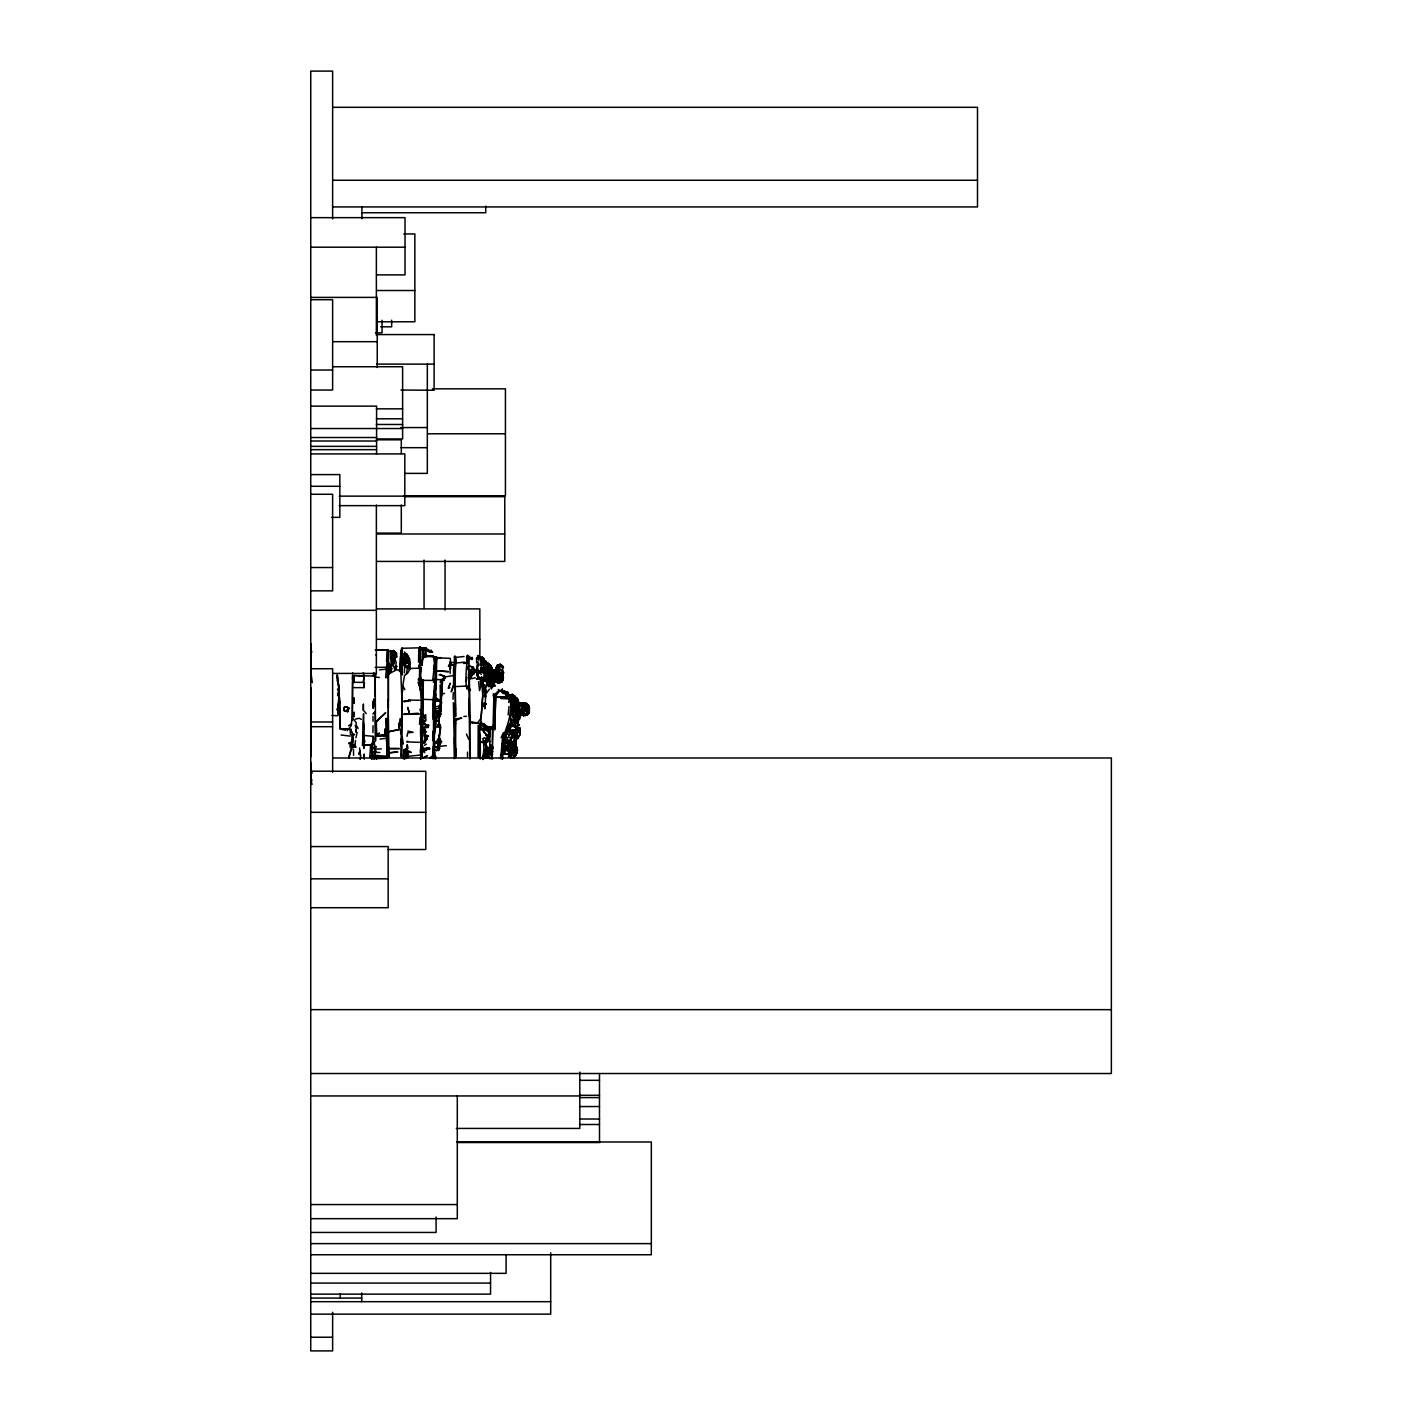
<?xml version="1.0" encoding="UTF-8"?>
<svg xmlns="http://www.w3.org/2000/svg" width="1422" height="1422" viewBox="0 0 1422 1422"><rect width="100%" height="100%" fill="white"/><g stroke="black" fill="none" stroke-linecap="round" stroke-linejoin="round"><path stroke-width="1.5" d="M310.867 741.466L310.938 743.546L310.725 717.95L310.814 747.688L310.938 742.231M310.903 650.565L310.867 646.192L310.796 650.903M310.903 719.799L310.885 703.623L310.903 738.285M390.357 651.667L391.388 650.672L390.89 670.046L388.49 675.397L388.366 701.757L388.082 649.587L388.402 650.458M401.484 657.568L401.679 648.059L400.666 663.043L402.088 668.5L403.297 661.07L401.911 661.514L402.462 674.952M423.241 680L422.21 679.663L421.73 702.859L422.032 756.877M469.882 758.993L469.9 722.643L480.281 723.3L479.516 725.824L484.458 724.722L485.826 725.718L485.098 727.353L483.871 727.14L485.826 725.718L484.422 725.06L484.529 726.589M488.581 728.882L493.772 729.326L493.914 694.985L492.279 755.562L492.101 744.204M500.544 690.168C518.337 696.051 508.525 723.336 503.512 735.547L503.37 742.337L508.169 741.786L507.263 737.858L508.649 736.969L509.698 728.331L511.849 730.961L514.64 729.859L509.254 731.175L514.302 732.063L511.973 732.597L511.618 734.57L515.102 735.547L515.617 733.148L512.062 731.832L513.769 730.855L512.862 730.09M310.849 742L310.885 723.585M310.885 719.692L310.903 714.004M351.27 741.235L351.661 747.048L352.016 734.019M375.195 706.894L375.212 699.784M375.23 696.833L375.212 675.841L375.532 740.471L372.457 745.732L371.693 759.064L370.946 756.451M434.314 739.387L434.99 712.475M454.596 757.766L453.334 702.628M513.857 696.176L512.844 694.647L512.844 695.962L511.742 695.305L512.844 694.647L512.844 695.962L510.125 695.518M337.174 681.085L337.21 675.29L338.738 688.195M352.585 672.659L352.389 720.03M363.552 721.878L363.836 748.576L363.552 713.684L362.486 745.501M375.87 751.42L374.946 749.11L376.172 746.603L372.955 747.581L375.87 751.42L374.999 753.607L376.528 758.637L386.873 758.193L386.393 718.377M392.045 668.287L390.303 673.104L395.014 670.58L396.845 666.1L395.387 670.046L399.884 669.815C399.955 665.46 399.902 655.951 400.791 656.804M419.597 668.5L419.294 685.457L420.361 690.274L419.846 672.339M434.261 756.557L434.279 755.135L435.665 758.957L436.021 757.215L434.261 756.557L436.021 757.215L434.083 758.53L434.385 708.316L436.039 677.796L432.644 680.427L422.121 680.32L421.339 681.422L420.148 685.031L421.196 700.673M434.457 734.463L435.754 726.695L439.647 727.015L440.002 725.824L438.971 744.968L438.083 744.079L437.958 747.154L434.35 746.603L437.034 747.368L439.167 745.946L438.989 742.124L434.848 743.546L434.332 745.626L434.297 750.532L438.687 750.425L439.096 745.288L439.647 748.239L438.243 748.132L439.7 748.683L436.661 747.688L438.687 750.425M455.502 659.097L455.538 662.812C450.845 666.634 456.462 684.142 451.218 691.803L452.978 686.328M514.853 730.41L519.937 728.117L515.955 728.988M310.903 702.201L310.725 687.75L310.831 708.103M387.371 757.428L388.082 699.891L389.024 756.771M401.911 756.664L402.302 688.515L404.541 675.503L407.918 672.766L410.194 668.5L409.732 658.884L404.363 651.88M421.321 700.122L420.521 731.939L421.481 757.215L421.996 752.718M421.001 665.443L422.174 665.229L423.134 652.538C419.561 637.678 420.485 667.949 419.632 671.468M435.967 678.454L436.483 656.591L436.394 659.204L435.772 657.248M455.378 703.837L455.218 675.948L453.654 680.214L455.253 687.43L455.644 716.528L455.378 703.837L455.164 713.026M482.609 696.727L480.796 722.98L481.809 722.216M525.216 715.764L528.877 713.346L528.611 706.236L526.655 705.579L526.495 703.286L519.581 703.072L518.177 704.708M527.509 714.875L527.526 713.346L527.509 714.875L525.02 714.111M372.92 732.597L373.062 725.718M386.98 662.385L385.646 677.69M400.666 668.624L401.982 701.65L400.755 756.451M400.826 651.116L402.444 648.059L401.911 661.514L408.647 660.199L404.257 655.169M422.174 665.229L422.636 647.828L432.661 651.987L429.924 651.454L429.408 652.431M422.227 731.281L423.027 688.301L422.121 685.031L423.116 683.164L422.227 758.299L427.027 755.9L422.227 758.299M441.122 700.015L441.478 679.663L443.895 678.347M512.88 704.157L512.649 702.735L510.658 710.396L510.462 725.38L514.266 724.829L516.559 722.874L518.23 714.448L517.804 709.08L514.48 707.338L515.208 703.499L512.169 701.313L512.08 694.327L510.96 695.518L512.862 694.54L517.146 698.469L515.439 701.437L518.39 703.286M526.975 712.813L527.704 713.791L529.251 712.92L529.34 707.552L528.006 705.472L525.856 704.921L521.074 707.125L523.971 709.311L522.07 713.577L526.442 714.875L528.291 713.453L528.682 710.396L521.536 708.209L523.243 707.996M310.796 718.928L310.831 727.904M311.08 734.676L311.009 741.022L311.062 725.824M432.999 719.265L432.946 699.677L434.901 689.617L434.741 681.422L433.301 682.293M438.136 714.111L436.59 714.768L438.776 715.533L439.114 713.684L437.763 717.399L435.008 707.232L436.412 679.449L441.531 679.876M438.918 719.692L438.883 723.531L440.216 724.829L439.185 726.144M441.709 695.856L441.762 690.168L440.998 711.498L438.687 720.136L440.091 710.609L438.687 720.136M454.702 662.705L454.542 656.36L454.471 662.385L451.485 662.599L450.756 664.465L454.471 665.78L451.201 665.016L450.419 661.177L450.116 673.53M455.538 662.812L455.093 685.031M466.487 657.675C468.016 660.235 464.123 679.698 467.056 689.172L467.411 686.008L455.662 686.559M480.654 667.86L482.947 669.158L485.151 668.073L482.947 672.553L480.636 669.389L480.654 667.86L482.396 669.709L480.636 664.234L481.614 661.728L485.08 661.283L490.963 666.1L492.812 670.26L492.172 673.424M483.462 706.343L483.498 703.392L486.306 703.837L484.28 704.814L484.849 708.76L485.986 691.359L486.075 692.781M310.778 736.543L310.76 730.304M356.335 729.326L356.104 732.277L356.193 722.536L352.283 717.95L352.585 681.849L353.829 676.161L353.794 682.844M388.97 650.352L388.384 659.204M399.884 669.815L401.271 672.766M493.292 696.176L493.327 693.776L494.554 693.989L493.949 695.625M482.698 657.906L484.671 662.048L482.413 657.906L478.876 656.36L483.818 659.204L485.258 663.256L488.155 663.256L489.879 669.922L495.069 670.811L494.696 678.578L497.558 681.085L501.948 680.64L503.459 677.37L502.926 680L499.94 681.085L499.389 677.156L498.269 676.161L496.669 677.156L495.407 678.898L496.136 681.422L499.282 683.164L501.842 681.956L502.961 679.663L502.09 681.529L498.731 682.613L498.358 681.636M503.299 676.925L502.322 673.655L503.317 674.739M436.412 679.449L436.661 657.782L436.874 659.097M455.004 670.473L455.182 673.424L455.182 666.314M436.945 743.102L438.491 742.231L440.767 727.46L438.438 721.452L438.776 715.533M498.304 681.956L498.678 680.64L494.98 680.427L495.567 677.37L491.639 671.682M352.514 679.556L352.585 675.734M364.281 759.188L364.121 754.033L364.121 756.664M370.502 758.086L370.538 755.793M388.597 661.728L390.552 669.922L388.437 668.944L388.455 654.404M421.445 667.86L420.628 675.29L421.73 681.191M407.705 757.535L407.616 756.344L420.503 755.029L421.179 732.49M455.644 708.867L454.649 708.974L454.453 716.19L455.787 757.766L455.715 748.683M501.362 678.898L502.766 676.605L500.295 678.134L501.717 679.556L499.709 680.214L499.051 678.454L495.585 679.343L495.567 677.37L492.083 675.841L492.332 672.233L490.608 672.553M515.866 745.946L517.377 749.234L516.239 751.527L517.377 749.234L515.475 748.79L517.039 747.048L511.831 746.497L515.866 745.946L517.519 750.212L509.325 751.954L511.12 751.296L509.289 752.398L510.871 756.006L509.236 755.242L508.685 748.79M401.235 745.732L401.377 738.836L400.791 743.759M498.464 689.617L499.389 691.145L495.834 695.749L494.625 729.984L495.763 693.438L498.909 690.488L498.375 689.51M514.32 736.969L513.786 734.676L518.817 731.939L516.382 734.25L513.715 733.592M403.101 662.812L402.053 664.785L403.261 665.229L407.279 663.256L405.661 662.936L404.648 664.892L404.399 672.766M428.946 747.919L422.21 749.11L423.987 750.105L429.817 748.79L428.946 747.919L424.2 751.083L424.556 752.611L422.263 746.266L422.192 743.208L424.858 742.782L425.16 737.414L428.449 736.098L425.551 734.907L424.307 735.992L427.009 736.205M432.288 758.53L433.301 746.266M474.024 670.917L476.601 672.339L477.703 675.734L477.454 664.465L476.174 671.237L478.361 675.397L475.072 670.811M509.983 752.078L509.236 754.478L510.285 754.14L510.871 756.006L509.983 752.078L516.613 752.611L516.879 751.083M339.254 701.65L340.036 728.562L351.092 729.433L340.036 728.562L339.965 719.799M407.616 756.344L407.367 750.318L404.186 753.5L404.417 759.295M408.647 660.199L408.861 665.336L409.98 662.705L408.647 660.199L401.857 658.777L404.363 658.226L404.755 655.489M491.941 683.822L493.843 683.164L493.576 680.427L489.932 676.925L491.852 676.268L492.599 678.134L490.963 678.898L490.412 681.636L493.523 683.378L491.532 684.906L493.523 683.378L490.714 681.636L489.826 677.476L490.661 681.085M492.261 742.231L492.421 730.961M310.849 739.938L310.885 727.353M385.042 733.912L384.775 728.988L384.687 736.205L383.638 735.014L375.426 736.436L376.546 735.672L376.386 722.109M393.965 656.04L396.151 662.385L395.76 667.202L394.712 666.314M432.803 740.578L432.892 731.281M434.439 758.299L434.19 753.927L434.154 756.22L434.279 755.135M480.263 759.064L480.369 735.334L479.143 728.331L480.085 724.171L482.271 723.958L484.458 724.722L485.098 727.353L487.159 727.14L485.524 728.437L484.458 724.722M488.759 740.044L488.653 731.175M354.949 682.293L363.463 682.4L364.085 675.397M400.169 663.594L399.866 671.575L399.173 670.917M475.428 677.796L471.606 678.685L469.331 675.948L470.291 722.643M490.981 686.666L491.017 685.244L495.176 685.564L491.568 686.986L495.176 685.564L491.194 684.266L493.523 683.378C489.808 686.719 491.301 685.315 494.483 684.906L491.461 686.666L494.483 684.906L490.821 681.298L490.466 678.898L493.167 681.298L499.282 683.164L499.193 682.062L502.09 681.529L502.659 679.112M375.23 683.164L375.23 673.761M403.333 758.637L405.128 755.686L403.741 750.318L406.479 750.212L404.186 753.5L404.168 749.661L406.585 748.576L407.296 744.844L407.972 748.47M418.743 665.123L418.672 668.18L410.194 668.5M455.822 658.119L455.929 661.941M469.829 755.793L469.758 757.873L468.656 655.826M493.221 678.792L490.945 680.32L493.541 684.906L491.461 686.666L491.532 684.906M337.583 695.305L338.578 691.59M483.018 661.621L485.08 661.283L481.703 662.936L483.836 666.651L482.911 667.86L483.836 666.651L485.026 668.393L482.947 669.158L483.836 670.26L485.151 668.073L486.431 682.062L490.501 680L489.115 681.636L489.488 684.142L486.999 685.137L487.479 682.951M508.365 695.411L512.987 694.985L511.44 696.176L508.365 695.411L510.889 696.94L512.116 712.031L513.466 714.111L518.23 714.448L514.977 716.635L515.493 718.501L511.76 720.136L504.49 740.471L504.97 743.866L505.308 741.36L508.169 741.786L504.668 737.627L504.49 740.471L503.192 741.129M515.937 746.603L516.15 739.493M482.271 723.958L479.925 725.718L480.992 723.958L483.818 723.638L482.876 726.251M529.34 708.974L524.131 710.502L526.14 709.631L526.211 707.996L525.962 705.045L524.06 703.179L520.452 703.286L520.274 706.023C523.26 703.428 531.348 706.521 528.22 710.289L529.446 710.733L527.722 711.267L529.197 711.16M332.624 772.342L332.624 668.731L310.743 668.731L310.778 682.062L311.027 673.21L312.307 682.613M479.338 737.307L479.605 757.322L479.107 733.041M388.81 673.975L388.793 669.158L393.539 664.572L393.539 660.857L390.517 658.439L393.539 664.572L391.708 663.47L390.961 667.967M470.167 657.568L471.624 659.097L471.997 657.248M363.712 743.422L363.517 744.524L364.032 741.235L364.014 746.603M468.976 698.593L469.278 716.635M483.995 751.74L483.587 742.124L484.44 744.844L484.209 743.102L480.547 741.68L485.4 743.102L485.649 744.844L485.577 758.406L482.022 757.766L482.84 759.508L483.729 750.105L483.995 751.74L486.057 750.976L492.759 746.497L489.683 745.946M528.824 705.916L528.326 707.001L528.824 705.916L526.495 703.286L527.011 707.445L528.166 706.894M406.088 758.53L405.661 752.505M407.296 744.844L407.296 749.003L403.741 750.318L405.75 750.212L408.541 754.371L407.901 752.291L409.323 751.296M423.418 680.107L422.921 694.096M511.707 700.228L510.658 710.396L512.418 708.547L511.049 706.894L511.138 709.525M347.11 730.641L351.216 725.718L351.821 719.479M440.731 706.467L441.549 702.521L440.411 700.779L440.127 684.906M478.645 657.568L477.65 655.595L477.756 658.99M514.266 724.829L516.559 722.874L511.76 720.136L515.191 720.687L513.84 719.372L515.173 718.163L512.471 716.741L512.009 714.235L512.116 712.031L513.857 711.924M310.831 697.829L310.903 696.282M354.185 744.63L354.078 747.048L355.767 746.923L354.185 744.63L354.078 747.048L355.767 746.923M392.188 653.409L391.512 652.645L393.912 655.933L392.188 653.196L392.312 654.511M407.225 667.629L407.705 665.887L407.225 667.629L405.039 667.202M455.111 670.704L455.715 663.043L464.514 662.172M401.857 649.694L401.911 661.514M425.391 733.148L424.698 729.646L425.978 731.939L423.596 733.148L422.992 727.673L428.644 725.167L422.867 724.296L425.551 719.692L424.343 716.421L425.498 714.875L425.836 721.007M453.014 699.251L453.316 692.567M477.703 675.734L480.227 678.898L480.743 686.222L479.552 690.594L478.574 681.636M507.832 695.091L507.956 692.461L504.241 690.932L503.779 693.669L502.588 692.247L506.641 693.012M439.807 713.453L439.398 717.079L440.909 714.235L439.754 711.924L439.398 717.079L441.158 707.658L440.358 705.365L439.825 707.765L441.158 707.658L440.358 705.365M310.849 647.294L310.814 643.562L310.76 648.379M438.403 713.133L436.607 712.155L438.296 711.498L436.145 711.16L438.723 711.267L439.167 712.689L437.763 717.399L436.59 714.768L438.136 715.657L435.079 717.079L434.35 722.536M526.549 713.577L528.931 711.391L528.735 706.787M386.535 661.283L386.98 651.667M501.611 754.033L501.948 759.064L502.57 742.782L502.304 753.162M513.733 721.985L515.137 719.372L513.733 721.985L511.156 723.3M420.414 752.185L420.592 748.79M425.285 718.821L425.498 714.875L422.725 717.186L423.045 713.791M497.576 674.846L496.633 677.69L497.558 681.085M523.811 711.053L518.763 711.711L518.443 713.453L523.278 712.475L523.936 706.894L525.927 705.916L527.064 706.343L526.14 709.631M398.978 729.539L399.351 722.98L398.978 729.539L388.739 731.726L398.978 729.539L400.062 718.608L401.075 726.144M409.287 662.048L409.483 664.021L409.287 662.048L410.051 662.705L408.221 663.701M419.863 662.936L419.881 646.85L420.61 671.344M499.922 666.758L500.384 664.358L499.193 666.207L497.291 665.229L497.007 667.629L499.158 667.416M418.53 662.279L418.815 647.828L402.693 648.272M422.21 660.963L422.032 664.127L420.343 660.306M502.535 691.483L502.322 689.172L501.415 691.359M488.919 728.668L485.72 726.375L489.861 726.909L488.919 728.668L486.839 728.775L485.72 726.909L485.56 728.775L490.643 729.326L488.777 732.49L489.932 732.828M509.947 696.407L511.884 695.518L513.004 697.704L515.973 698.593C514.053 702.379 518.497 698.771 516.63 700.548L518.87 702.859L516.577 700.335L518.017 700.993L517.324 704.157L519.545 705.152L516.844 703.072L518.017 700.993L516.844 703.072M508.152 714.875L509.023 706.467M400.808 658.119L400.595 653.196M420.948 756.006L420.734 759.295L420.503 757.215M484.938 679.769C483.622 682.702 486.342 679.823 484.635 677.796L484.493 673.424L482.68 686.773L485.702 696.727M490.377 678.347C493.416 679.272 492.208 674.046 489.755 677.37M476.601 672.339L477.792 671.344L469.971 673.761L469.811 676.054L468.069 675.077M515.724 742.657L515.902 739.938M338.703 686.666L338.329 690.932M517.786 701.864L517.021 705.916L518.248 703.179L517.608 704.494L516.31 703.623M419.454 724.296L420.059 717.186M433.657 695.305L434.492 684.906M435.576 721.558L436.607 716.19M500.544 758.637L502.944 735.014L502.57 740.809L503.512 735.547L502.553 737.2M424.698 729.646L424.307 735.992L428.449 736.098L425.711 737.52M433.692 698.593L435.008 698.255L435.665 700.548L435.008 698.255L433.87 699.571L433.443 707.445L434.581 712.582M440.233 682.613L440.891 679.449M513.218 712.689L515.528 711.711L511.689 704.601L513.769 707.232L516.222 707.232L514.497 710.182L511.262 711.498L512.009 714.235M514.106 755.793L516.115 755.029L517.519 750.212M352.141 744.968L353.012 736.649L352.212 747.812L348.781 756.664M487.071 685.457L489.257 683.929L487.995 683.484L488.457 686.008M388.455 707.765L388.348 702.521M482.2 658.119L482.271 657.124L481.134 657.782L483.729 658.333L482.431 660.092L485.684 660.75L485.773 662.492L482.271 657.124M501.184 665.336L503.53 667.629L502.553 665.656L499.655 664.572L496.154 667.967L495.194 671.237L497.291 674.739L492.545 674.632L491.088 678.347L494.358 676.925M338.667 704.388L337.263 709.187L338.667 713.791C336.179 703.854 341.742 692.798 337.832 682.507M371.693 759.064L373.026 754.371L374.093 755.349L373.755 759.064M441.247 697.384L441.389 690.825M454.347 680.534L454.045 672.997M506.339 754.371L504.703 754.033L508.045 753.82L506.339 754.371L504.792 753.056L503.69 754.371L505.183 750.656L509.165 750.656L506.854 748.683L510.178 745.946L506.747 749.11M512.649 696.282L512.08 694.327L512.791 695.749L508.649 695.962M500.668 757.322L500.651 754.798M468.442 670.58L468.691 656.804M471.873 658.99L471.962 657.906L471.908 659.648M517.626 705.472L519.99 705.916L516.701 708.654L519.492 709.418L517.324 709.738M379.425 677.476L375.248 677.156L375.55 673.797M404.577 759.064L405.128 755.686M467.234 663.256L467.536 655.062L466.576 656.911M481.951 664.572L481.703 662.936L482.076 665.336M487.142 665.656L487.319 663.701L491.105 666.1L484.618 661.283M528.113 707.125L528.291 713.453L526.176 713.133M468.78 713.791L469.171 709.525M454.365 683.271L453.974 686.453M488.937 675.61L488.795 677.263L490.43 677.156L487.942 678.578M489.932 749.892L492.616 749.11L492.776 747.368L489.755 748.132M515.439 745.626L515.706 739.085M363.89 687.644L364.387 682.613L363.89 687.644L354.025 687.644M370.84 752.505L373.808 738.391L372.955 736.312L365.063 735.547M438.58 735.227L440.411 741.36L439.594 746.39L446.366 745.626M504.508 691.803L503.281 692.461L504.846 692.567L504.241 690.932M484.689 663.15L485.453 660.963L481.4 658.67M490.572 745.501L490.857 748.47L488.706 749.767L485.72 749.234M394.161 657.568L395.369 661.283M392.419 653.747L392.294 654.831L394.587 653.853L395.316 657.355L394.587 653.853M500.508 664.892L497.291 665.229L496.154 667.967L497.7 669.282M505.094 750.105L505.219 749.003L507.583 750.532L504.401 749.767L503.637 750.763L502.553 749.341L503.37 742.337L507.263 739.707M344 708.974L344.48 707.232L346.541 706.787L348.977 708.103L347.768 711.711L343.697 710.396L344.48 707.232M466.789 669.602L467.127 666.651M419.881 646.85L420.574 648.379L422.992 648.61M486.999 671.895L489.506 674.846L489.239 680.427L488.706 681.298L486.022 679.876M491.888 683.164L492.225 684.142L489.506 682.062L491.888 683.164L490.732 684.586L488.297 680.534M394.321 659.435L394.338 663.256L393.539 655.595L392.045 654.067L393.539 655.595M435.345 698.593L435.896 694.096M514.32 726.375L515.582 727.246L517.608 726.038L519.19 716.635L518.088 719.585M373.879 698.806L373.168 708.423L372.848 701.206M491.425 683.271L492.936 683.164L492.919 681.085L497.433 682.613L498.678 680.64L494.98 680.427M500.526 665.656L502.393 667.078L502.873 671.895L501.237 673.655L499.353 673.424L499.957 667.86L498.749 665.443L499.709 664.785L496.402 667.522L493.825 675.61L490.235 676.268L490.483 677.921L492.634 675.397M515.475 712.475L517.804 709.08M426.973 749.11L427.133 747.919L424.254 749.892L422.263 746.266M527.189 705.365L527.331 704.157L529.482 708.654L529.162 709.845L527.722 708.867L529.322 707.889L527.722 708.867L529.251 709.525M516.062 720.136L517.857 720.563L518.07 711.391L515.368 704.921L516.133 701.437L512.613 699.126L512.738 695.091L513.555 696.176M511.493 757.642L513.982 757.766L513.964 755.242L516.115 755.029L516.399 752.842M435.754 726.695L436.892 715.977M487.39 672.446L492.581 674.739L489.719 675.077L492.545 674.632L492.172 677.37L489.772 675.077L490.821 673.868L488.99 671.682L487.995 672.446M363.463 682.4L363.908 676.161L354.025 675.503L373.435 676.054L373.897 672.659M386.802 743.102L387.015 736.543M499.709 664.785L496.402 667.078L496.545 671.682L495.869 669.709L494.625 673.655L493.061 673.761L500.188 674.312L502.961 672.108L502.268 670.046L495.94 670.26C492.119 674.579 499.158 676.641 502.535 675.29L503.157 674.526L499.158 676.819L495.478 672.997L493.523 672.339L492.616 673.975M472.46 675.077L472.851 672.553L468.478 673.21L470.735 673.53L469.811 676.054L472.46 675.077L473.882 672.553L477.792 671.344L476.174 671.237L477.828 669.158L477.028 670.26L472.566 668.944L473.437 666.971L473.028 670.26L473.348 668.393M484.564 703.072L484.28 704.814M468.531 690.594L469.189 685.902M369.862 756.557L370.609 745.288L373.204 741.36L372.955 736.312M518.532 713.346L518.763 711.711M424.503 728.011L428.324 727.353L428.644 725.167M407.705 665.887L406.443 674.188M478.396 657.568L478.485 655.489M514.302 735.441L515.795 736.649L513.857 742.337L509.983 740.915L507.263 741.893L506.659 742.995L508.258 744.524L506.783 741.022M470.024 659.328L470.433 657.248M497.362 666.207L495.94 670.473L498.749 665.443L496.402 667.078M432.644 680.427L435.576 656.591M505.077 742.782L505.308 741.36M516.968 713.684L519.777 710.609L519.083 708.103L515.297 707.001L519.954 710.84L517.164 712.475L519.403 713.133L520.185 715.426L516.364 716.955M450.65 668.393L450.419 662.705L451.485 662.599L450.845 663.807M486.875 734.57L490.003 735.778L486.786 737.414L485.649 744.844M486.431 682.062L486.751 680.765L490.501 680L488.084 679.218L490.59 679.005L489.506 677.921L490.786 674.632L486.466 673.424L484.191 671.237L482.947 672.553L478.947 670.811L479.818 672.766L478.005 672.659L480.476 671.575L485.044 673.655L485.293 670.58L486.733 672.339M518.355 704.601L516.31 708.103L514.96 707.125L516.044 706.894L515.831 704.494L513.644 702.966L512.613 699.464L514.888 699.784L515.546 703.499L518.355 704.601L515.546 703.499L516.968 703.179L516.701 698.7L513.769 698.593L511.653 695.749L513.164 696.94L512.88 699.677L514.284 700.548L512.613 698.042L512.489 694.54M487.995 683.484L489.044 686.879M510.711 731.281L511.689 733.254L510.178 734.356L511.618 734.57L510.711 731.281L510.178 734.356L508.774 735.014M422.441 649.374L423.792 650.565L426.298 649.036L425.054 654.067L422.316 653.853L424.538 654.298L424.911 656.484L422.298 656.253M444.553 693.332L441.922 694.203L442.473 680.765L444.215 680.107L444.784 676.925L453.849 675.503M485.702 668.624L488.901 667.309L491.319 669.922L492.225 674.526L489.755 675.29M491.017 685.244L489.63 684.035M511.511 749.998L511.707 748.896L513.111 749.341L511.511 749.998L509.129 746.39M433.888 680.64L434.119 679.343M485.417 669.389L489.932 672.446L488.102 674.188L490.786 674.632L488.066 678.578L491.39 674.739L485.329 669.051L486.342 669.922M440.002 725.824L439.647 727.015M523.42 714.662L523.936 713.577L523.723 716.297L522.603 713.453L524.131 714.768L524.025 711.16M504.97 745.075L505.61 747.261L503.637 750.763L507.458 748.576L505.183 747.812L507.618 749.447L502.553 749.341L505.023 745.501M479.907 665.229L480.209 663.701M421.907 712.582L421.747 707.338M442.473 680.765L444.499 675.948L439.185 674.846M420.148 685.031L421.072 680.534M407.012 736.312L407.741 732.828L413.144 732.277L407.83 731.068M407.705 752.291L407.332 754.14L408.256 750.976L411.314 752.398L405.714 751.954L406.479 750.212M433.319 758.53L433.621 705.045M466.114 681.422L466.985 677.263M507.921 724.616L507.067 730.41L503.655 737.965L504.49 740.471M449.708 669.282L450.276 663.701L448.428 666.438L450.419 662.705M511.973 732.597L513.769 730.855M480.547 659.435L482.662 661.834L480.547 659.435L483.356 661.07L483.604 659.097L483.64 660.857M488.706 681.298L488.066 678.134M516.648 708.974L515.937 704.921L513.52 705.365L516.133 701.437L514.444 701.437M515.831 722.216L516.222 720.456L516.559 722.874M516.684 727.673L519.634 728.668L520.043 734.676L518.515 735.992L514.728 735.441M517.679 738.729L520.043 734.676L519.368 731.832M375.248 677.156L375.817 674.632M487.479 727.513L493.452 727.353L493.541 724.829M349.012 757.873L350.914 748.79M508.685 702.415L509.556 698.593L510.853 698.806M357.171 732.49L355.909 737.734M487.177 749.998L486.768 748.47L492.136 746.266M508.525 741.022L515.102 735.547L514.444 733.361L516.204 731.281L514.444 733.361M497.38 669.602L492.812 670.26L490.892 666.207L492.83 673.53L491.283 673.975L493.007 674.739L489.364 676.499L488.457 678.454L488.759 675.948L488.599 679.218L489.132 677.032L485.577 677.37L486.875 678.241L489.097 677.032L489.63 678.454L488.084 677.921L489.132 677.032M501.699 757.215L502.197 755.135M476.548 660.199L476.654 663.043M422.974 719.479L425.338 724.953L428.324 727.353M509.236 755.242L509.84 751.527L508.561 751.847L508.667 757.322L510.178 755.9L509.307 754.033M390.659 657.462L391.885 656.484L393.539 660.857L394.178 656.253M492.776 747.368L490.039 747.154L490.945 746.266L489.826 745.075L489.915 730.855L491.603 728.775M374.288 752.078L375.07 749.892L374.715 753.927L375.106 752.398L379.852 752.505M493.061 728.437L493.736 725.824M514.497 710.182L514.675 707.001L512.311 706.13M440.553 706.467L440.607 703.837M483 725.38L484.031 728.331L485.88 727.353L487.799 728.668L487.284 730.748L487.231 727.797L488.261 728.668L488.35 730.304L486.466 729.859M469.829 723.958L469.9 722.643M427.524 650.352L430.866 650.796L430.51 652.094L428.218 650.903L427.738 649.036L428.449 650.796M491.461 686.666L491.923 684.906L493.541 684.906M439.167 712.689L436.607 712.155L439.576 711.053L440.411 700.779L435.914 697.829L438.971 700.993L440.411 700.779M438.971 744.968L437.176 740.915L437.674 739.049L438.42 741.235L441.513 741.786L439.54 744.204M480.227 678.898L481.507 677.156L482.68 678.578L483.018 684.266L485.755 691.696L485.311 685.457M454.613 743.973L455.52 718.928L461.688 717.95L455.769 720.35L455.538 755.686L454.649 752.842M434.901 747.261L434.261 749.554L436.554 750.532M485.542 742.124C484.618 738.409 493.381 735.192 486.786 737.414M514.337 699.251L514.266 697.598L514.426 698.7M501.593 676.054L503.903 672.553M511.76 720.136L514.017 720.563L515.137 719.372L513.271 720.03L515.191 720.687L515.137 719.372M374.715 753.927L374.199 751.296L372.404 752.185L371.729 756.006M488.866 735.121L489.168 729.984L482.911 730.197L484.902 733.485M400.382 656.36L401.626 654.298M395.209 655.169L396.489 653.089L396.791 657.248L393.716 650.458L392.685 652.094L393.627 651.223L396.489 653.089L394.836 658.777M442.029 680.978L442.011 679.663L445.388 677.921L444.499 675.948M486.608 662.599L483.942 660.412L485.364 661.834M489.399 728.562L489.861 726.909L485.293 726.144M522.763 711.924L522.549 709.845L527.064 706.343M487.053 666.758L486.288 667.967L485.595 665.78L488.901 665.549L487.053 666.758L485.595 665.78L484.653 663.807L485.666 662.385L485.258 663.256L488.919 664.234L488.35 666.207L491.105 666.1L485.649 664.358M359.819 758.957L360.761 756.344L359.57 748.025M519.794 719.034L520.47 716.741M422.707 733.805L424.663 730.197L425.978 731.939L423.596 733.148M519.421 714.768L522.514 714.662L523.74 712.369M476.459 658.226L477.828 657.355L476.459 658.226L477.596 658.546M487.497 665.123L487.071 662.492L484.724 664.785L488.155 663.256M496.402 667.522L496.011 670.366L497.149 671.024L494.643 673.655L493.434 672.339L495.069 670.811M359.019 753.927L359.908 750.976L359.019 753.927L359.979 754.798M489.008 674.419L492.581 674.739L492.581 672.446L492.83 673.53L491.852 672.997M486.502 686.879L486.999 685.137M497.522 675.397L502.535 675.29L499.158 676.819L499.709 675.183L501.166 675.397M406.514 662.812L406.994 661.283L403.493 659.097L404.879 656.484L405.377 660.092L404.363 658.226M486.377 757.979L485.471 753.82L488.226 751.74L485.933 751.954L486.128 753.056L488.084 754.584L487.479 756.557L489.346 756.22L490.021 758.85M520.185 715.426L516.31 715.106L515.795 716.741L517.768 718.27M388.153 651.56L388.082 654.938M390.517 658.439L391.885 656.484M486.893 692.781L489.381 689.172M488.955 672.233L488.901 667.309M489.648 736.863L490.003 735.778M519.581 703.072L523.1 703.623L519.35 703.73M388.046 674.632L387.175 668.731L388.17 665.656L387.228 678.027L388.135 677.476M439.309 725.593L438.26 724.722L437.638 726.695L440.624 725.931L438.26 724.722L438.758 723.3M516.897 753.162L517.217 749.892L517.146 752.398L516.47 750.976M444.286 678.454L444.268 677.156M492.545 674.632L489.577 674.952M519.937 728.117L520.097 730.748L519.937 728.117L514.8 729.859M450.401 659.328L450.419 661.177M422.192 659.755L423.436 658.226M352.283 717.95L354.149 712.369L354.149 716.848M490.945 680.32L493.167 681.298M504.917 742.657L504.757 741.235L508.169 741.786L503.441 744.524L502.606 759.064M337.689 706.023L338.916 702.521L339.111 689.51L337.316 674.526M489.772 668.944L490.128 667.967M434.314 670.473L436.27 665.229M491.248 685.031L492.225 684.142M393.752 651.987L395.814 653.089L391.53 651.667L393.414 650.672L396.489 654.831M421.268 752.291L421.321 745.501M469.189 680.214L472.282 675.29M516.257 711.498L515.546 713.453L516.684 714.662M484.902 737.52L482.751 738.622L483.622 740.809L482.325 742L487.675 741.786L486.36 741.466L485.524 743.653L487.657 747.812L485.933 747.154M386.962 723.087L387.993 720.35M501.237 691.145L502.322 689.172M434.083 758.53L434.848 756.557M498.749 665.443L497.913 669.922L495.94 670.26L497.202 669.922M529.446 710.733L528.877 713.346M453.778 666.651L454.525 664.785L453.369 665.336M408.861 665.336L409.963 663.594M403.261 665.229L403.297 661.07M476.192 671.468L477.454 672.553L476.885 675.948L478.645 676.499M495.923 669.922L494.643 673.655L499.353 673.424M437.318 747.474L438.1 745.626L439.469 746.052M497.789 681.636L499.282 683.164L494.234 680.765L495.585 677.583M509.396 728.331L508.596 731.619L507.067 730.41L507.085 734.125M509.983 740.915L512.08 737.307L515.795 736.649M448.392 688.195L450.17 683.378L448.392 688.195L449.956 687.644M480.992 723.958L481.418 722.98L480.316 725.273L482.182 724.953L480.992 723.958L484.849 725.167L482.289 725.824L484.209 725.824M488.528 671.237L486.573 673.424L485.489 672.339M483.213 660.963L483.604 659.097M501.113 737.858L503.388 732.703M352.62 715.764L354.149 712.369M486.057 750.976L484.369 755.793L485.613 757.535M515.333 754.371L514.106 756.664M433.532 671.682L434.972 668.624L434.812 667.309L433.497 668.944L434.492 663.363L433.621 658.119L434.972 657.124M386.766 741.573L387.264 740.471L386.215 740.702M510.658 743.866L505.308 747.368L508.152 743.546L514.551 742.888L514.551 745.181L508.721 746.266M454.525 665.336L453.742 666.971L454.471 662.385M518.141 707.125L516.701 708.654M513.058 745.946L514.551 745.181L511.493 744.844L514.551 742.888L513.395 742L514.604 736.436L512.738 735.885L514.888 736.969M517.661 702.628L518.337 701.65L514.444 697.384L518.141 699.571L517.324 700.122M471.162 672.002L471.748 668.944L470.238 670.153L470.54 671.788L473.882 672.553M495.176 673.868L499.478 676.054L502.606 673.761L496.456 671.895L499.158 674.846L500.188 674.312L498.34 673.975M424.538 654.298L422.903 653.089L425.054 654.067L425.747 650.903L423.792 650.565M499.193 666.207L500.384 664.358L501.557 666.207M491.248 679.005L492.474 676.605L490.554 678.027L491.852 676.268M515.084 707.889L513.591 708.547M513.662 701.099L513.164 696.94L511.653 695.749M491.034 688.639L491.923 684.906L492.741 685.795M491.23 754.14L492.687 751.74L489.381 748.896M310.743 771.204L310.885 762.903L310.743 771.204L425.8 771.328L425.8 849.521L388.188 849.521M350.95 743.973L351.43 743.102L348.639 743.422L352.674 743.102L352.336 740.044M425.836 652.645L426.547 655.595L425.498 657.355L422.281 657.355M493.274 685.137L494.732 685.688L491.834 684.266M501.984 698.593L502.784 697.171L509.627 697.047L495.905 696.727L502.784 697.171L500.775 698.149L501.984 698.593L509.556 698.593L511.12 701.099M518.319 701.97L516.577 700.335L518.141 699.571L513.751 698.149L515.208 696.282L512.755 694.985L511.724 696.727M438.669 741.893L435.79 741.786M489.968 676.374L490.466 675.503L492.385 676.712L491.408 676.161M483.853 754.264L482.022 757.766L483.213 756.664M311.738 779.309L311.24 783.895L312.218 784.109L311.258 784.109L311.365 780.394M390.623 667.078L388.437 668.944M498.233 669.389L496.118 669.282L497.593 668.393L499.797 669.389L495.283 671.788L498.962 671.344L498.055 671.237M490.128 686.328L489.221 685.244M479.072 678.792L479.854 677.476L476.548 679.112L479.072 678.792L478.023 677.032M392.596 652.325L393.716 650.458L394.178 652.325M423.987 750.105L429.817 748.79M374.022 713.577L375.23 711.604L375.532 740.471M364.387 742.337L365.134 741.129M489.879 669.922L491.443 669.158L488.866 664.234L485.258 663.256M338.472 696.94L338.56 691.91M422.192 743.208L424.325 742.551L427.293 738.622L425.16 737.414L426.529 739.049M512.382 725.167L514.444 726.695L512.382 725.167L515.422 724.171L514.444 726.695L511.724 726.144L509.467 729.539M515.866 699.464L517.412 700.015L517.021 698.255L515.279 698.362L517.146 698.469M495.069 672.659L494.572 673.424L496.154 672.766M517.412 700.015L518.337 701.65L515.173 699.677L515.973 698.593L516.008 699.677M526.744 712.031L529.322 710.733L526.904 710.502L526.442 714.875M477.685 666.865L478.467 662.812L477.383 661.834M506.765 740.702L507.636 739.387M481.365 662.279L483.356 662.705L480.547 661.514L481.614 661.728M519.972 729.753L519.51 731.619L515.404 731.939M374.573 759.064L377.434 756.877L386.891 756.451L375.657 755.349M496.669 677.156L498.429 674.632M515.493 737.858L513.609 736.756L513.929 734.125M434.901 689.617L433.977 692.461M495.567 677.37L495.407 678.898L496.136 673.655L492.67 672.89M393.627 661.941L391.708 663.47L392.987 665.443M427.471 650.796L431.399 650.458L430.102 652.218L426.813 650.138M454.489 656.804C455.911 657.799 455.787 657.302 464.087 656.484M523.314 712.813L522.514 714.662M392.223 651.454L391.494 652.431L393.627 651.223M440.82 702.201L440.073 701.313L441.549 702.521L440.678 703.179M501.344 671.237L502.268 670.046L499.673 670.366M346.613 710.076L348.977 708.103M476.494 659.097L477.543 658.333M487.639 731.068L489.541 730.961L489.168 729.984M423.845 743.102L423.827 741.235L424.876 741.68L427.293 738.622L424.805 738.071M373.115 752.185L371.711 753.927M429.924 651.454L430.564 652.094L430.866 650.796M478.805 673.53L480.476 671.575L478.947 670.811M482.68 686.773L483.533 687.644L484.564 685.244L485.773 686.115L484.511 690.719L485.453 694.096L486.004 692.674L483.711 691.696M484.209 662.385L485.453 660.963L484.28 660.519L484.813 662.279M508.027 725.824L510.658 722.643M440.411 741.36L440.002 739.049L439.149 740.044L439.825 739.049L441.513 741.786L437.709 744.844M487.87 739.707L489.132 738.836L487.568 735.672L482.858 730.517L485.88 727.353L487.799 728.668L487.159 729.859L489.541 730.961M486.875 678.241L485.133 681.085M339.787 712.92L337.387 715.764L331.948 715.426M485.293 692.141L486.306 690.932L485.044 687.875L483.338 688.746M503.69 754.371L504.792 753.056M501.717 679.556L499.94 681.085M472.868 722.874L470.042 721.772L477.774 722.874L481.045 718.057L482.787 695.856L481.507 677.156L483.604 678.027L485.169 676.925M492.581 672.446L491.461 673.761L493.007 674.739L492.19 673.761M487.533 754.478L490.626 752.949L492.474 758.637L489.968 758.193M498.944 675.734L500.188 674.312M516.968 699.357L513.395 698.149M488.084 754.584L485.826 756.22L487.195 757.215L489.346 756.22M516.31 715.106L518.123 715.533L512.933 716.848L515.599 716.421L512.933 716.848L515.493 718.501M421.072 648.165L420.716 647.188L421.054 648.823M487.924 663.47L489.506 665.443L490.217 669.389L489.186 670.366L491.834 671.468L489.061 673.104M439.771 726.695L438.26 724.722M395.671 656.04L394.783 657.017L393.663 655.933M490.963 678.898L491.514 679.449C488.919 681.351 491.745 678.401 493.576 680.427L491.514 681.191L492.865 681.742M485.702 695.749L484.653 696.833L484.102 694.754M482.325 742L483.622 740.809L486.2 742.444L487.266 739.707M495.994 674.739L497.54 674.081L495.3 674.188M510.711 720.136L511.867 718.928M517.732 709.525L519.083 708.103L518.959 709.418L516.559 710.182L518.195 708.654L516.63 708.76L518.603 708.547L516.31 708.103L515.937 704.921M372.884 714.004L375.23 711.604M488.066 735.014L490.27 733.592M514.391 746.159L515.688 744.844L513.538 744.524M493.772 729.326L494.963 728.117M485.684 729.326L487.231 727.797L487.177 729.984L488.35 730.304M430.173 651.667L431.399 650.458M485.346 693.332L486.004 692.674L483.871 692.781M490.252 674.419L488.297 673.53L489.168 672.89L488.048 669.282L485.4 668.731L483.836 666.651L483.836 670.26M490.874 682.844L491.425 680.64L490.199 680.32M516.008 750.532L517.377 749.234L514.177 748.896M487.604 675.734L489.506 674.846L488.102 674.188L489.932 672.446M489.843 670.704L491.443 669.158L489.79 670.58M490.483 750.976L490.235 749.767L490.501 751.189L492.687 751.74M392.241 651.774L393.414 650.672L393.165 652.218L391.565 651.56L393.307 651.88M514.071 735.547L516.648 735.227L515.546 733.699L517.555 731.832M388.686 672.002L390.89 670.046L388.793 669.158M513.395 717.292L513.466 714.111M510.711 744.204L514.551 742.888M372.564 758.744L373.684 757.766L372.635 755.349L373.773 756.557M500.295 678.134L502.766 676.605M499.069 672.553L497.931 673.53L499.158 674.846L501.237 673.655M517.928 716.297L521.91 712.92M516.844 736.863L515.688 737.858L517.075 738.729M437.852 747.048L439.167 745.946M517.963 715.977L520.505 713.897L522.621 714.342L522.354 713.24L524.131 714.768M439.416 725.487L440.216 724.829L439.238 724.829M500.74 682.187L502.464 680.214M402.39 701.313L407.35 701.313L409.607 699.571M496.296 668.5L496.438 671.575L497.149 667.86M465.776 662.705L463.448 662.705L465.776 662.705L463.963 663.594M488.546 673.53L489.577 672.766M422.156 649.481L425.48 648.165M510.836 696.069L512.844 694.647M486.128 753.056L487.586 752.078M440.5 702.628L441.069 701.864L441.087 702.966M491.194 686.008L492.972 684.8L489.506 682.062M518.443 720.794L517.004 722.536L519.385 725.38L517.999 723.851M513.715 756.557L514.995 755.029L513.964 755.242M495.194 671.237L493.523 672.339L497.238 670.473M440.358 740.702L438.42 741.235M468.496 657.675L469.207 656.591M488.333 665.016L489.506 665.443L488.333 665.016L489.292 664.465M494.625 673.655L495.976 672.766M407.812 741.129L406.621 741.893L419.508 742.337M516.453 721.327L518.337 720.136L518.088 722.216M483.533 687.644L485.773 686.115L484.013 684.8M512.613 698.042L512.88 699.677L515.493 698.042L512.755 697.829M337.672 694.096L339.307 695.625M523.847 708.547L526.211 707.996M439.665 743.866L438.634 742.782L439.7 742.124L438.438 742.231M439.114 713.684L436.767 715.106L439.149 715.213L436.981 715.764L438.669 716.421M432.821 756.984L434.634 755.9M492.243 685.351L493.345 684.693M353.936 734.57C349.865 735.725 355.891 733.77 352.372 734.356L354.593 734.463L352.407 735.334M516.026 751.296L516.222 753.376L516.186 752.078M486.982 738.071L488.848 736.969M424.431 745.288L426.316 744.204M490.057 675.503L491.39 674.739M513.609 747.368L512.044 748.239L513.111 749.341L509.591 747.261L511.316 746.266L508.561 746.603L508.792 745.181L514 745.626M502.268 680.534L498.802 682.507L499.869 682.187M348.497 725.718L351.625 723.958M491.959 684.035L493.523 683.164L491.976 682.293M482.645 660.306L483.729 659.861M495.176 685.564L491.568 686.986L491.408 685.351L493.167 684.373M483.391 726.482L484.582 725.824M490.235 676.268L491.425 675.61M514 721.114L515.208 720.456M487.888 748.132L486.466 748.896L490.857 748.47L485.471 748.345L486.448 749.892M516.915 707.552L519.99 705.916M490.483 669.495L492.368 668.5L491.55 667.416L492.456 669.602L490.039 667.202M508.365 695.305L510.054 694.434L508.294 694.754M429.746 757.766L432.324 756.451M491.514 679.449L490.732 680.978L490.466 678.898M484.067 687.093L484.564 685.244L483.053 686.008L484.049 685.902M513.395 735.672L511.422 736.649L515.102 735.547L511.956 734.019M516.897 729.433L519.634 728.668M422.725 717.186L424.343 716.421M485.595 665.78L488.866 664.234M424.894 648.485L422.867 648.93L426.316 647.828L424.2 648.823M351.43 743.102L348.639 743.422M482.751 658.777L483.729 658.333M512.791 723.087L515.137 722.109M495.798 681.849L498.678 680.64M516.168 700.122L517.768 699.464L516.595 700.122L519.101 704.388L518.497 701.757M514.444 756.22L515.511 755.793L513.769 753.927M516.684 710.502L518.07 711.604L519.954 710.84L519.243 708.867L516.595 708.316M487.266 731.619L488.901 730.961M511.013 749.447L508.454 750.425L514.568 750.869L510.462 748.345L511.707 748.896M507.085 745.839L510.107 745.288M440.731 743.422L438.634 742.782M516.755 749.11L512.738 750.105M402.053 664.785L403.261 664.358M489.399 746.817L490.945 746.266M490.341 676.712L488.795 677.263L490.43 677.156M514.977 716.635L518.123 715.533M485.489 663.594L487.39 662.936M514.48 707.338L516.097 706.787M503.743 750.212L505.859 748.132L504.401 749.767L505.183 750.656M486.768 748.47L490.999 747.048M490.821 681.298L492.545 680.765L492.936 683.164M497.149 671.024L495.46 670.811L497.238 670.366M516.079 723.407L517.875 722.874M513.609 744.524L515.404 743.973M483 729.753L484.013 730.961L483 729.753L479.463 729.984M509.556 698.593L500.775 698.149M509.663 737.734L515.102 735.547L511.618 734.57M481.489 672.002L479.605 672.553L481.311 674.419M491.194 672.553L492.332 672.233M506.588 737.094L504.668 737.627L504.899 738.942M422.423 648.379L424.822 648.059M483.853 664.358L481.614 663.914M503.317 693.225L507.227 693.118L505.592 694.54L506.836 693.563L506.712 694.985L506.996 693.669L500.971 691.359M403.493 659.097L404.755 658.777M512.88 699.677L516.701 698.7L517.395 700.442M488.955 680.214L486.751 680.765L489.239 680.427M492.296 673.655L495.176 672.997M435.896 706.787L439.309 706.023M355.376 719.141L359.304 718.27L361.348 719.372M372.795 743.973L374.288 743.653L375.035 746.603L376.172 746.603M516.275 729.753L515.244 729.984L516.986 729.859M507.458 746.497L503.619 746.71M489.95 676.712L488.386 677.476L490.59 679.005M483.604 678.027L484.635 677.796M507.956 692.461L508.116 694.647L507.956 692.461L503.139 692.354M431.097 656.04L433.23 655.595M513.004 697.704L514.604 697.384M488.102 674.188L490.377 673.761M514.746 726.589L517.608 726.038M407.048 657.355L403.955 656.36M422.21 752.078L425.48 750.212L424.254 749.892M438.456 720.563L435.985 721.007L438.438 721.452M486.306 703.837L483.498 703.392M519.652 714.555L526.264 715.213M512.009 733.699L515.617 733.148L512.062 731.832L513.715 730.961L512.755 730.748M404.275 750.425L407.296 749.003M436.714 701.313L438.971 700.993M516.364 701.544L518.621 701.206M522.087 703.73L524.7 703.179L527.669 706.023M376.261 727.46L376.546 735.672L384.687 736.205M484.547 728.562L479.143 728.331M513.502 736.649L515.99 736.312L513.449 735.227M406.781 655.933L405.377 653.853L401.999 654.298L406.728 655.169L408.238 656.804L406.532 655.275M487.39 727.317L493.15 726.589M512.738 716.084L516.275 715.657M422.867 724.296L425.569 723.958M521.803 714.768L524.54 714.448M380.012 739.049L386.535 738.285L385.949 718.501M422.832 649.694L426.031 649.374M383.638 735.014L376.546 735.672M379.478 669.815L386.411 669.158M503.281 692.461L504.455 692.354M517.057 731.69L520.168 731.406L515.297 731.175M488.048 684.035L489.257 683.929M482.254 660.199L485.08 661.283M504.437 693.225L506.588 693.118L505.894 692.567L506.321 694.985L506.836 692.674L505.894 692.567M514.551 753.269L516.595 753.162M499.389 677.156L501.557 677.032L500.935 674.632M518.781 712.689L523.278 712.475L526.904 710.502M463.856 716.421L466.416 716.297M511.6 741.893L507.583 742M374.946 749.11L381.309 748.896M436.145 711.16L439.576 711.053M515.351 730.855L520.097 730.748M375.195 667.416L386.677 667.202L387.175 668.731M418.121 713.24L403.581 714.342L419.686 714.111L421.356 713.453L419.917 709.311M387.051 649.801L375.284 649.907L386.286 649.801L377.648 649.801M332.89 107.308L977.501 107.308L977.501 206.937L332.89 206.937M332.89 180.256L977.501 180.256M361.686 212.749L485.737 212.749L485.737 206.066M310.743 217.655L405.021 217.655L405.021 274.873L376.528 274.873M403.795 233.955L414.869 233.955L414.869 321.781L377.203 321.781M310.743 247.197L405.021 247.197M377.203 290.515L414.869 290.515M310.743 297.394L377.239 297.394L377.239 367.498M310.743 299.687L332.624 299.687L332.624 390.037L310.743 390.037M380.74 326.811L391.672 326.811L391.672 320.163M375.568 332.837L382.056 332.837L382.056 320.27M376.83 334.579L434.119 334.579M332.908 341.689L377.239 341.689M376.741 364.121L434.119 364.121M332.624 366.734L402.622 366.734L402.622 438.936L376.368 438.936M310.743 370.022L332.624 370.022M432.412 388.828L505.432 388.828L505.432 495.798L403.652 495.798M400.933 390.037L434.119 390.25L434.119 334.472M310.743 406.123L376.581 406.123L376.581 453.92M376.368 408.843L402.622 408.843M376.368 418.797L402.622 418.797M376.368 424.485L402.622 424.485M400.933 427.56L427.329 427.56M310.743 428.537L402.622 428.537M428.004 433.781L505.432 433.781M310.743 437.514L376.581 437.514M377.008 439.807L401.306 439.807L401.306 453.582M310.743 441.016L376.581 441.016M310.743 446.366L376.581 446.366M400.933 447.681L427.329 447.681M310.743 449.654L376.581 449.654M310.743 453.92L404.808 453.92L404.808 505.645L339.183 505.645M405.341 473.384L427.329 473.384L427.329 364.121M310.743 474.593L339.84 474.593L339.84 517.359L331.522 517.359M310.743 486.288L339.84 486.288M310.743 494.269L332.624 494.269L332.624 590.859L310.743 590.859M339.183 496.136L404.808 496.136M405.554 496.687L504.774 496.687L504.774 561.423L376.883 561.423M377.008 533.108L401.306 533.108L401.306 504.97M376.883 533.979L504.774 533.979M310.743 567.556L332.624 567.556M376.617 608.9L479.836 608.9L479.836 658.51M310.743 610.322L376.368 610.322M376.617 639.296L479.836 639.296M394.374 652.325L395.565 652.325L393.13 651.774M436.483 657.675L440.891 657.675M480.636 664.234L482.573 664.234M497.291 665.229L499.691 665.229M332.624 673.424L376.368 673.424L376.368 504.97M500.26 681.956L501.842 681.956M501.948 692.016L505.539 692.016L501.842 692.247L506.428 693.332L501.948 692.016L506.428 693.332L504.97 692.781M408.772 700.673L404.221 701.65L409.625 700.122L419.454 700.228M515.528 711.711L512.72 711.267M523.26 714.004L522.087 713.026M310.743 721.985L332.624 721.985M310.743 726.695L332.624 726.695M485.489 728.117L487.142 728.117M423.738 730.304L424.68 730.304L422.992 727.673M355.571 740.471L354.807 746.159M437.176 740.915L438.527 740.915M484.209 743.102L485.4 743.102M512.667 747.919L516.773 747.919M407.456 752.078L407.207 751.083M489.826 754.371L492.616 754.371M332.926 757.979L1111.364 757.979L1111.364 1073.521L310.743 1073.521M310.743 812.335L425.8 812.335M310.743 846.57L388.17 846.57L388.17 907.716L310.743 907.716M310.743 878.832L388.17 878.832M310.743 1009.656L1111.364 1009.656M579.501 1080.311L599.497 1080.311M579.501 1095.296L599.497 1095.296M310.743 1095.953L579.803 1095.953M579.501 1097.588L599.497 1097.588M579.501 1106.547L599.497 1106.547M579.501 1119.025L599.497 1119.025M579.501 1124.5L599.497 1124.5M456.302 1128.428L579.803 1128.428L579.803 1072.117M456.711 1141.99L651.329 1141.99L651.329 1254.755L310.743 1254.755M457.333 1142.541L599.497 1142.541L599.497 1073.557M310.743 1204.558L457.297 1204.558M310.743 1218.672L457.297 1218.672L457.297 1095.953M310.743 1232.447L436.092 1232.447L436.092 1216.983M310.743 1243.61L651.329 1243.61M310.743 1273.348L506.09 1273.348L506.09 1254.471M310.743 1283.088L490.554 1283.088M310.743 1294.127L490.554 1294.127L490.554 1272.423M310.743 1298.073L361.703 1298.073M310.743 1301.681L550.705 1301.681M310.743 1314.141L550.705 1314.141L550.705 1252.835M310.743 1337.231L332.624 1337.231M425.907 656.591L434.083 656.697L429.871 655.489M423.116 699.357L432.946 699.677M436.821 657.782L450.152 658.333M519.563 710.947L522.212 711.053M423.098 748.239L428.662 748.896M487.817 758.193L492.296 758.406L492.172 756.113M350.221 736.098L341.084 735.014M343.466 728.988L345.368 729.095M513.52 705.365L514.497 705.703L512.844 705.579L512.649 702.735M488.972 679.876L490.501 680M426.547 655.595L434.083 656.697M510.836 752.291L510.071 750.212L508.525 751.296L510.071 751.954M436.554 708.547L439.345 708.76L438.687 706.343L438.971 707.889M486.751 683.929L489.488 684.142M439.54 714.111L440.909 714.235M497.469 668.073L496.154 667.967L497.202 668.073M422.21 749.11L424.112 748.683M522.834 706.787L523.936 706.894M499.709 675.183L501.806 675.397M391.352 658.226L393.432 658.439M482.947 669.158L484.191 671.024L482.236 670.811L484.191 671.237M475.499 671.468L476.459 671.575M511.476 706.681L516.222 707.232M502.375 692.247L506.836 692.674L505.574 693.776L506.268 695.091L505.574 693.776L507.014 694.096M517.697 708.103L519.243 708.867M513.609 736.756L515.333 736.969L514.871 735.992M529.18 711.604L527.793 711.391L528.966 710.733L529.251 712.92L528.54 712.155M520.594 714.004L522.621 714.342M347.768 711.711L343.697 710.396M487.231 738.729L485.364 738.729L486.36 741.466M511.724 726.144L510.462 725.38M507.263 741.893L509.769 742.337M516.488 728.331L516.897 729.859L515.582 727.246M516.488 701.544L515.457 702.628L516.968 703.179L516.488 701.544L513.235 700.886M517.164 712.475L519.403 713.133M514.497 705.703L512.72 705.365L514.586 704.601L512.844 705.579L513.769 707.232M485.826 756.22L492.474 758.637M483.409 690.381L486.306 690.932M526.744 709.08L528.469 709.418M526.655 705.579L524.06 703.179M407.279 663.256L403.688 661.834L404.541 660.199L405.288 665.336L407.67 666.758M484.351 661.621L485.4 661.834M516.115 755.029L509.947 753.376M526.495 704.601L524.7 703.179L524.842 704.708M483.729 729.539L479.783 727.353M489.115 752.291L492.065 752.949M501.291 691.359L505.237 692.247L505.823 694.096L506.694 693.118L501.735 691.803M486.377 670.917L488.83 671.468L489.168 672.89M507.601 694.754L505.308 693.989M485.72 741.36L487.675 741.786M392.739 660.092L394.196 660.412M525.927 705.916L523.989 705.472L525.269 707.658M341.884 729.397L345.368 730.215M373.026 754.371L374.093 755.349M471.713 658.439L472.619 658.67M488.866 752.505L490.626 752.949L492.296 758.406M509.503 695.625L510.765 695.962M511.049 740.915L513.857 742.337M513.84 719.372L515.048 719.692M486.839 676.054L488.848 676.605M492.012 680L490.501 679.556L492.972 680.64M372.404 752.185L373.524 752.505M473.099 667.522L470.255 666.207L473.099 667.522L473.81 670.046M527.846 711.053L528.931 711.391M470.54 671.788L472.851 672.553M513.271 720.03L515.191 720.687M488.688 748.576L490.59 749.234M491.301 682.613L492.243 682.951M468.478 673.21L469.971 673.761M471.98 667.202L473.846 668.5M511.085 743.866L514.551 745.181M490.412 681.636L492.332 682.4L491.105 684.48L492.296 686.115M337.689 713.24L339.574 714.875L338.614 712.369L339.04 713.791M440.162 741.235L441.513 741.786M482.68 678.578L484.262 679.218M515.048 697.935L516.346 698.469M522.549 709.845L517.715 707.996L519.492 709.418M502.09 667.078L503.299 667.629L499.922 664.127M488.084 679.218L489.257 679.769M486.146 739.938L489.897 741.68L488.599 740.702M491.834 671.468L489.186 670.366L487.604 667.078M485.346 728.011L486.839 728.775M339.982 712.475L337.672 711.267L339.343 712.369M511.991 746.052L513.591 746.923M513.911 756.006L514.906 756.557M444.233 676.925L440.358 674.312M490.217 669.389L492.03 670.473L491.319 669.922M337.405 689.172L338.489 689.83L340.16 702.859M485.471 753.82L490.128 758.193M348.301 707.889L346.541 706.787L344.142 707.658L344.586 710.733M483.018 684.266L484.564 685.244M510.178 755.9L510.8 757.873L510.178 755.9L512.489 757.428M511.138 755.562L509.289 752.398M490.892 666.207L489.737 665.016M510.498 724.402L512.062 725.487M405.377 653.853L404.488 653.196L408.612 657.568L406.781 653.747M485.026 661.514L486.342 662.492M515.546 733.699L518.515 735.992M499.051 678.454L499.371 679.005M406.994 661.283L407.936 662.048M503.015 692.461L504.348 693.563M511.884 695.518L513.075 696.513M472.904 672.89L474.201 673.975M518.941 728.437L517.679 727.353L517.377 722.643M509.236 754.478L510.871 756.006M435.434 746.71L434.332 745.626L434.741 741.235L434.848 743.546M512.044 748.239L513.111 749.341M484.493 673.424L483.871 672.766L485.417 672.553L485.737 674.739M505.61 747.261L507.618 749.447M516.613 749.892L517.306 750.656L516.684 749.447M363.357 710.289L363.374 704.281L363.357 710.289L366.272 713.577M496.136 681.422L495.585 679.343M488.724 728.668L489.968 730.09M350.487 734.57L350.079 729.753L352.389 732.597M515.173 699.677L516.008 700.673M518.372 708.76L519.954 710.84M528.611 706.236L528.006 705.472L527.011 707.445L525.856 704.921M484.191 671.024L482.36 668.731L482.396 669.709M393.023 654.938L390.89 652.218L392.152 654.724M508.561 751.847L509.716 753.376M489.239 671.344L490.235 672.766M488.795 750.212L490.626 752.949M455.058 656.04L455.609 656.697M480.618 724.722L481.258 725.718M488.812 676.819L489.506 677.921M500.384 675.077L500.971 676.054M402.764 685.902L404.897 689.617M420.965 679.218L422.156 681.298M513.573 696.62L512.88 695.518M483.818 659.204L484.866 661.177M514.533 735.441L515.333 736.969M479.925 725.718L481.098 728.011M469.26 688.088L470.469 690.488M493.932 720.136L495.194 722.643M422.032 696.282L422.796 697.935M511.547 753.82L512.258 755.349M375.71 757.428L376.528 759.188M495.016 678.685L495.905 680.64M355.162 725.487L355.856 727.015M351.074 731.068L351.607 732.277M506.979 741.573L508.258 744.524M357.082 726.251L358.077 728.562M483.569 730.517L484.227 732.063M466.452 734.019L468.62 739.156M390.979 650.903L391.512 652.218M417.997 682.293L419.294 685.457M395.014 670.58L393.77 666.545M311.933 652.094L310.831 649.694M393.023 655.702L393.663 657.462L391.441 655.933L391.05 653.409M403.688 754.922L404.346 756.877M477.81 675.397L478.379 677.156M338.027 693.883L338.578 695.749M480.547 661.514L480.938 662.812M518.07 711.604L518.372 712.689M454.542 719.905L455.538 723.958M491.674 688.852L491.692 686.986M483.32 659.755L483.604 660.963M483.533 757.108L483.907 758.637M424.503 739.938L424.876 741.68M373.222 675.077L373.435 676.054M409.927 700.442L410.123 701.437M485.329 669.051L485.577 670.366M402.195 737.2L403.404 743.973M455.52 718.928L455.769 720.35M478.183 725.06L478.076 756.664M486.982 664.021L487.177 665.123M376.101 654.618L376.261 655.595M387.051 729.859L388.01 735.778M418.281 678.898L418.548 680.534M337.263 709.187L337.458 710.396M478.876 660.75L478.574 658.546M363.357 672.659L363.908 676.161M400.275 729.219L400.951 733.912M485.4 668.731L486.751 670.811L488.724 670.58M482.893 757.642L483.036 758.744M491.408 685.351L491.55 686.773M436.021 688.408L435.63 678.347M444.108 678.898L444.215 680.107M388.277 745.839L388.615 756.771M492.492 747.474L492.616 749.11M529.055 708.423L529.162 709.845M487.319 663.701L487.462 665.656M434.457 724.225L434.652 727.566M393.716 654.938L393.787 656.253M340.036 722.323L340.16 728.988L339.965 701.65M406.585 753.162L406.763 757.108M483.818 723.638L483.889 725.487M490.039 744.524L490.146 747.261M354.042 681.529L353.829 676.161M482.076 658.67L482.129 659.968M363.801 724.953L363.943 729.219M435.061 757.642L435.008 752.078M353.456 749.234L353.616 755.349M360.353 757.108L360.406 759.064M372.973 716.297L373.062 721.221M491.07 750.656L491.105 752.718M403.51 754.371L403.564 756.877M350.114 744.524L350.168 747.474M310.885 691.803L310.92 710.502L310.991 700.673M439.185 710.182L439.202 712.031M310.849 676.605L310.92 668.838M454.471 737.307L454.453 758.637M434.99 678.027L434.972 668.624M310.814 703.943L311.045 720.136L310.903 692.781L310.778 715.106M467.518 752.078L467.536 756.557M404.168 749.661L404.186 753.5M310.903 693.669L310.885 688.515L310.885 698.255M402.71 688.195L402.71 691.039M310.76 715.426L310.796 724.065M445.05 560.055L445.05 610.02M424.058 560.055L424.058 608.438M376.368 247.197L376.368 335.396M361.935 207.097L361.935 218.757M361.703 1292.954L361.703 1301.681M340.267 1293.718L340.267 1298.073M332.624 218.899L332.624 71.1L310.743 71.1L310.743 1350.9L332.624 1350.9L332.624 1312.275M310.76 644.77L310.671 643.793L310.76 644.77M310.974 748.576L311.169 756.451L310.974 748.576M310.814 656.804L310.831 667.416L310.831 654.831L310.814 656.804M310.885 651.987L310.831 655.702L310.885 651.987M310.974 763.454L310.956 767.276L310.974 763.454M311.258 782.811L311.187 784.446L311.151 774.386L311.258 782.811M353.936 697.935L353.865 703.286L353.936 697.935M409.074 665.887L409.412 669.602L409.074 665.887M489.204 675.397L489.488 678.792L489.204 675.397M516.844 737.094L517.786 738.391L516.844 737.094M354.682 746.052L354.22 747.154L353.651 746.052L354.682 746.052M439.38 714.235L438.545 716.084L439.38 714.235M514.391 724.402L514.409 725.38L514.391 724.402M485.062 667.967L484.013 669.389L485.702 667.309L485.062 667.967M506.588 693.118L505.254 693.563L506.694 693.118M385.575 712.813L376.457 721.452L385.575 712.813M379.443 733.254L376.546 735.227L379.443 733.254M481.063 725.167L480.138 726.038L480.085 724.171L481.063 725.167M517.057 707.125L518.301 706.787L517.057 707.125M397.627 751.954L388.775 752.842L397.627 751.954M512.151 695.749L509.983 695.411L512.151 695.749M399.333 748.576L388.757 748.576L399.333 748.576M370.609 745.288L364.299 744.968L370.609 745.288M442.242 671.131L436.945 670.917L448.57 671.682L442.242 671.131M488.368 673.104L488.741 674.312L488.368 673.104M489.47 736.312L485.595 735.121L489.47 736.312M517.27 721.221L517.27 721.221M488.208 665.229L487.266 664.127L489.204 666.545L488.208 665.229M408.114 708.547L407.687 707.445L409.429 713.346L408.114 708.547M311.311 770.546L310.867 767.702L311.738 773.515L311.311 770.546M310.849 763.987L310.814 762.352L310.867 765.854L310.849 763.987M310.956 754.14L310.867 748.132L310.956 754.14"/></g></svg>
